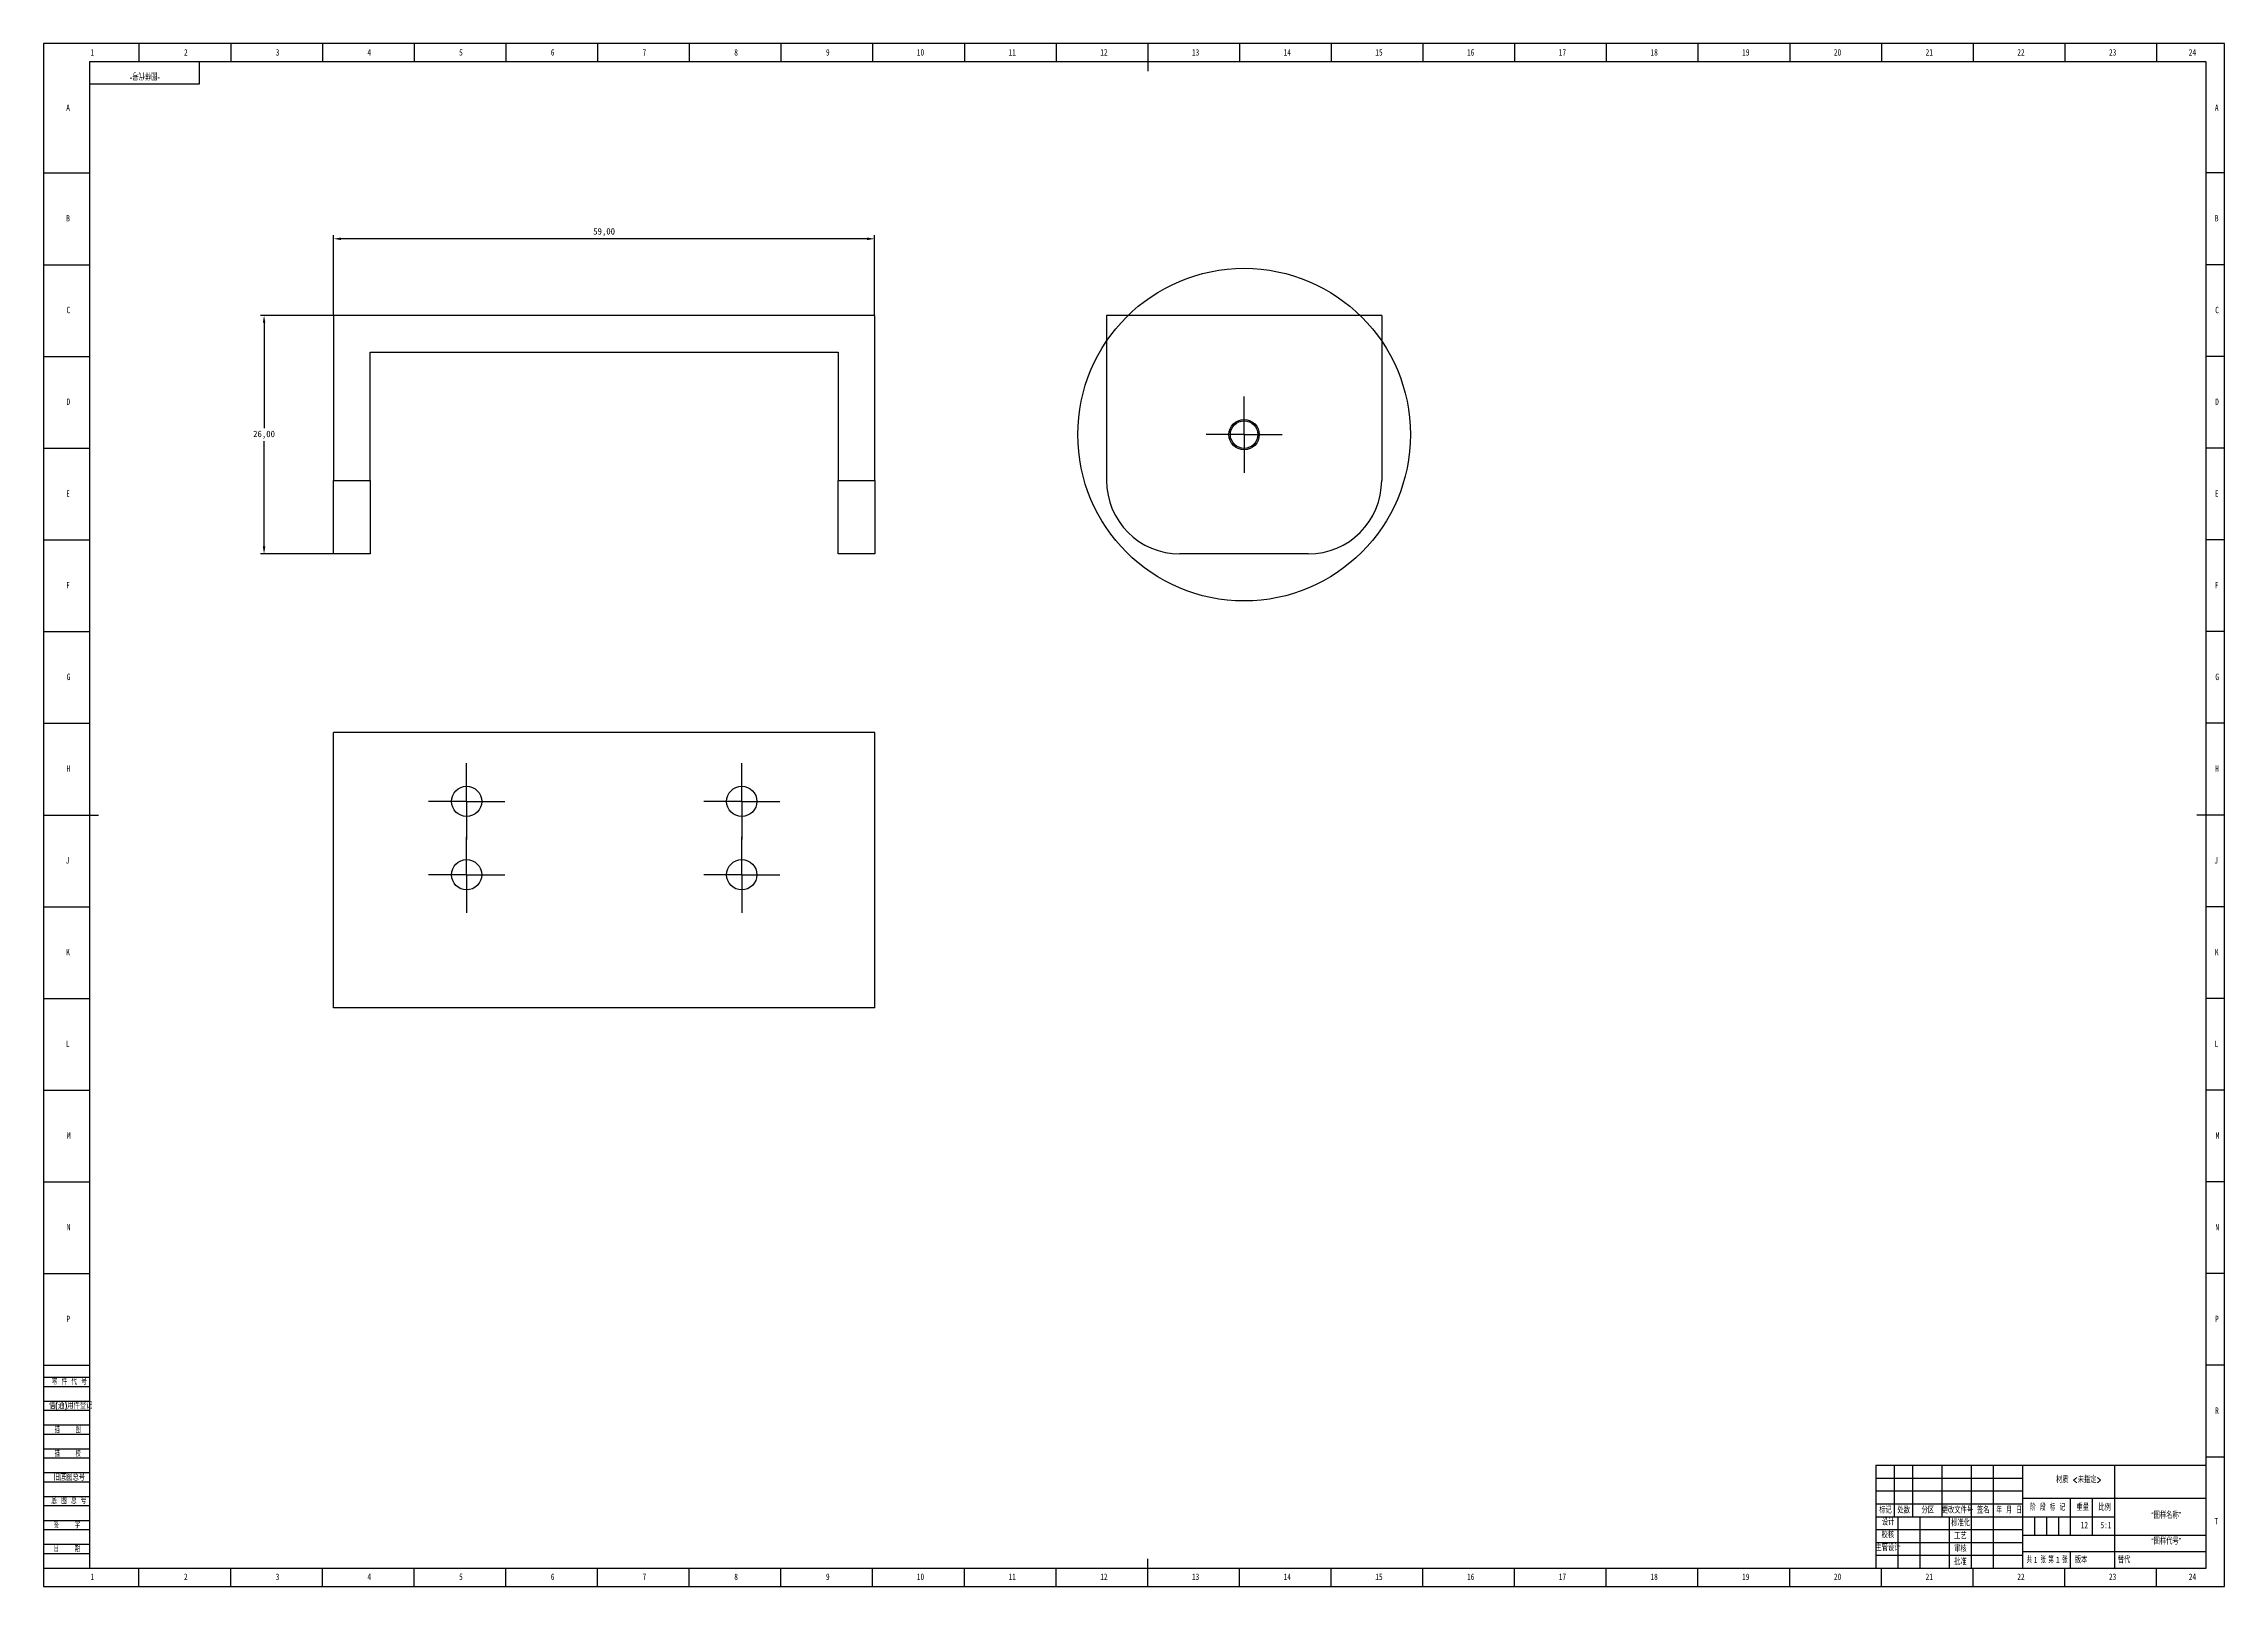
# Model space of a CAD drawing. Header units: millimetres. Extents: x 0 to 1189, y 0 to 841.
import ezdxf

# ---------------------------------------------------------------- set-up
doc = ezdxf.new("R2010")
doc.units = ezdxf.units.MM
doc.header["$PDSIZE"] = -1
for name, color, linetype in [('10', 7, 'Continuous'), ('5', 7, 'Continuous'), ('9', 7, 'Continuous'), ('SLD-0', 7, 'Continuous')]:
    doc.layers.add(name, color=color, linetype=linetype)
doc.layers.add('文字层', color=3, linetype='Continuous', lineweight=25)
doc.styles.add('SLDTEXTSTYLE0', font='TXT', dxfattribs={"width": 0.7, "bigfont": 'bigfont'})
doc.styles.add('SLDTEXTSTYLE1', font='TXT', dxfattribs={"width": 0.6, "bigfont": 'bigfont'})
doc.styles.add('SLDTEXTSTYLE2', font='TXT', dxfattribs={"width": 0.614286, "bigfont": 'bigfont'})
doc.styles.add('SLDTEXTSTYLE3', font='TXT', dxfattribs={"width": 0.62, "bigfont": 'bigfont'})
doc.styles.add('SLDTEXTSTYLE4', font='TXT', dxfattribs={"width": 0.566667, "bigfont": 'bigfont'})
doc.styles.add('SLDTEXTSTYLE5', font='TXT', dxfattribs={"width": 0.7})
doc.dimstyles.new('ISO-25', dxfattribs={"dimtxt": 2.5, "dimasz": 2.5, "dimexe": 1.25, "dimexo": 0.625, "dimtad": 1, "dimtxsty": 'Standard', "dimcen": 2.5, "dimadec": 0, "dimazin": 0, "dimtfac": 1, "dimtmove": 0, "dimatfit": 3, "dimfxl": 1, "dimarcsym": 0})

# ---------------------------------------------------------------- blocks, each defined once
blk = doc.blocks.new('SW_CENTERMARKSYMBOL_0')
at = {"layer": '10', "color": 0}
for p, q in [((0, 12.5), (0, 20.75)), ((0, 0), (0, 12.5)), ((-12.5, 0), (-20.75, 0)), ((0, 0), (-12.5, 0)), ((0, 0), (0, -12.5)), ((0, 0), (12.5, 0)), ((12.5, 0), (20.75, 0)), ((0, -12.5), (0, -20.75))]:
    blk.add_line(p, q, dxfattribs=at)
blk = doc.blocks.new('SW_CENTERMARKSYMBOL_1')
at = {"layer": '10', "color": 0}
for p, q in [((0, 12.5), (0, 20.75)), ((0, 0), (0, 12.5)), ((-12.5, 0), (-20.75, 0)), ((0, 0), (-12.5, 0)), ((0, 0), (0, -12.5)), ((0, 0), (12.5, 0)), ((12.5, 0), (20.75, 0)), ((0, -12.5), (0, -20.75))]:
    blk.add_line(p, q, dxfattribs=at)
blk = doc.blocks.new('SW_CENTERMARKSYMBOL_2')
at = {"layer": '10', "color": 0}
for p, q in [((0, 12.5), (0, 20.75)), ((0, 0), (0, 12.5)), ((-12.5, 0), (-20.75, 0)), ((0, 0), (-12.5, 0)), ((0, 0), (0, -12.5)), ((0, 0), (12.5, 0)), ((12.5, 0), (20.75, 0)), ((0, -12.5), (0, -20.75))]:
    blk.add_line(p, q, dxfattribs=at)
blk = doc.blocks.new('SW_CENTERMARKSYMBOL_3')
at = {"layer": '10', "color": 0}
for p, q in [((0, 12.5), (0, 20.75)), ((0, 0), (0, 12.5)), ((-12.5, 0), (-20.75, 0)), ((0, 0), (-12.5, 0)), ((0, 0), (0, -12.5)), ((0, 0), (12.5, 0)), ((12.5, 0), (20.75, 0)), ((0, -12.5), (0, -20.75))]:
    blk.add_line(p, q, dxfattribs=at)
blk = doc.blocks.new('SW_CENTERMARKSYMBOL_4')
at = {"layer": '10', "color": 0}
for p, q in [((0, 12.5), (0, 20.75)), ((0, 0), (0, 12.5)), ((-12.5, 0), (-20.75, 0)), ((0, 0), (-12.5, 0)), ((0, 0), (0, -12.5)), ((0, 0), (12.5, 0)), ((12.5, 0), (20.75, 0)), ((0, -12.5), (0, -20.75))]:
    blk.add_line(p, q, dxfattribs=at)
blk = doc.blocks.new('*D6')
at = {"layer": 'Defpoints', "color": 0, "transparency": 16777216}
for p in [(158.1, 734.6), (158.1, 692.8), (453.1, 692.8)]:
    blk.add_point(p, dxfattribs=at)
at = {"layer": '文字层', "color": 0, "lineweight": -2, "transparency": 16777216}
for p, q in [((158.1, 692.8), (158.1, 736.6)), ((449, 734.6), (162.2, 734.6)), ((453.1, 692.8), (453.1, 736.6))]:
    blk.add_line(p, q, dxfattribs=at)
at = {"layer": '文字层', "color": 0, "transparency": 16777216}
for points in [[(162.2, 735.3), (162.2, 733.9), (158.1, 734.6)], [(449, 735.3), (449, 733.9), (453.1, 734.6)]]:
    blk.add_solid(points, dxfattribs=at)
at = {"layer": '文字层', "color": 0, "transparency": 16777216, "insert": (305.6, 738.2), "char_height": 3.5, "attachment_point": 5}
blk.add_mtext('59,00', dxfattribs=at)
blk = doc.blocks.new('*D7')
at = {"layer": 'Defpoints', "color": 0, "transparency": 16777216}
for p in [(158.1, 692.8), (120.2, 562.8), (158.1, 562.8)]:
    blk.add_point(p, dxfattribs=at)
at = {"layer": '文字层', "color": 0, "lineweight": -2, "transparency": 16777216}
for p, q in [((158.1, 692.8), (118.2, 692.8)), ((120.2, 688.8), (120.2, 631.4)), ((120.2, 566.9), (120.2, 624.3)), ((158.1, 562.8), (118.2, 562.8))]:
    blk.add_line(p, q, dxfattribs=at)
at = {"layer": '文字层', "color": 0, "transparency": 16777216}
for points in [[(119.5, 688.8), (120.9, 688.8), (120.2, 692.8)], [(119.5, 566.9), (120.9, 566.9), (120.2, 562.8)]]:
    blk.add_solid(points, dxfattribs=at)
at = {"layer": '文字层', "color": 0, "transparency": 16777216, "insert": (120.2, 627.8), "char_height": 3.5, "attachment_point": 5}
blk.add_mtext('26,00', dxfattribs=at)

msp = doc.modelspace()

# ---------------------------------------------------------------- linework, layer by layer
at = {"color": 7, "linetype": 'Continuous', "lineweight": 25}
for p, q in [((158.128, 692.847), (158.128, 602.847)), ((453.128, 692.847), (158.128, 692.847)), ((453.128, 602.847), (453.128, 692.847)), ((729.542, 692.847), (579.542, 692.847)), ((579.542, 692.847), (579.542, 602.847)), ((729.542, 692.847), (729.542, 602.847)), ((178.128, 672.847), (433.128, 672.847)), ((178.128, 602.847), (178.128, 672.847)), ((433.128, 672.847), (433.128, 602.847)), ((158.128, 602.847), (178.128, 602.847)), ((158.128, 562.847), (158.128, 602.847)), ((178.128, 602.847), (178.128, 562.847)), ((433.128, 602.847), (453.128, 602.847)), ((433.128, 562.847), (433.128, 602.847)), ((453.128, 602.847), (453.128, 562.847)), ((178.128, 562.847), (158.128, 562.847)), ((453.128, 562.847), (433.128, 562.847)), ((689.542, 562.847), (619.542, 562.847)), ((158.128, 315.42), (158.128, 465.42)), ((453.128, 465.42), (158.128, 465.42)), ((453.128, 315.42), (453.128, 465.42)), ((453.128, 315.42), (158.128, 315.42))]:
    msp.add_line(p, q, dxfattribs=at)
for centre, radius in [((654.542, 627.847), 8.25), ((654.542, 627.847), 7.5), ((230.628, 427.92), 8.25), ((380.628, 427.92), 8.25), ((230.628, 387.92), 8.25), ((380.628, 387.92), 8.25)]:
    msp.add_circle(centre, radius, dxfattribs=at)
for centre, start, end in [((619.542, 602.847), 180, 270), ((689.542, 602.847), 270, 0)]:
    msp.add_arc(centre, 40, start, end, dxfattribs=at)
at = {"layer": '5', "color": 7}
for p, q in [((1189, 841), (0, 841)), ((0, 841), (0, 0)), ((1189, 0), (1189, 841)), ((0, 114), (25, 114)), ((0, 109), (25, 109)), ((0, 101), (25, 101)), ((0, 96), (25, 96)), ((0, 88), (25, 88)), ((0, 83), (25, 83)), ((0, 75), (25, 75)), ((0, 70), (25, 70)), ((0, 62), (25, 62)), ((0, 57), (25, 57)), ((0, 49), (25, 49)), ((999, 59), (1079, 59)), ((999, 52), (1079, 52)), ((0, 44), (25, 44)), ((0, 36), (25, 36)), ((1085.5, 38), (1085.5, 28)), ((1092, 38), (1092, 28)), ((1098.5, 38), (1098.5, 28)), ((0, 31), (25, 31)), ((0, 23), (25, 23)), ((0, 18), (25, 18)), ((0, 0), (1189, 0))]:
    msp.add_line(p, q, dxfattribs=at)
at = {"layer": '5'}
for p, q in [((52, 841), (52, 831.05)), ((102, 841), (102, 831.05)), ((152, 841), (152, 831.05)), ((202, 841), (202, 831.05)), ((252, 841), (252, 831.05)), ((302, 841), (302, 831.05)), ((352, 841), (352, 831.05)), ((402, 841), (402, 831.05)), ((452, 841), (452, 831.05)), ((502, 841), (502, 831.05)), ((552, 841), (552, 831.05)), ((652, 841), (652, 831.05)), ((702, 841), (702, 831.05)), ((752, 841), (752, 831.05)), ((802, 841), (802, 831.05)), ((852, 841), (852, 831.05)), ((902, 841), (902, 831.05)), ((952, 841), (952, 831.05)), ((1002, 841), (1002, 831.05)), ((1052, 841), (1052, 831.05)), ((1102, 841), (1102, 831.05)), ((1152, 841), (1152, 831.05)), ((0, 770.5), (25, 770.5)), ((1189, 770.5), (1179, 770.5)), ((0, 720.5), (25, 720.5)), ((1189, 720.5), (1179, 720.5)), ((0, 670.5), (25, 670.5)), ((1189, 670.5), (1179, 670.5)), ((0, 620.5), (25, 620.5)), ((1189, 620.5), (1179, 620.5)), ((0, 570.5), (25, 570.5)), ((1189, 570.5), (1179, 570.5)), ((0, 520.5), (25, 520.5)), ((1189, 520.5), (1179, 520.5)), ((0, 470.5), (25, 470.5)), ((1189, 470.5), (1179, 470.5)), ((0, 370.5), (25, 370.5)), ((1189, 370.5), (1179, 370.5)), ((0, 320.5), (25, 320.5)), ((1189, 320.5), (1179, 320.5)), ((0, 270.5), (25, 270.5)), ((1189, 270.5), (1179, 270.5)), ((0, 220.5), (25, 220.5)), ((1189, 220.5), (1179, 220.5)), ((0, 170.5), (25, 170.5)), ((1189, 170.5), (1179, 170.5)), ((0, 120.5), (25, 120.5)), ((1189, 120.5), (1179, 120.5)), ((1189, 70.5), (1179, 70.5)), ((52, 0), (52, 10)), ((102, 0), (102, 10)), ((152, 0), (152, 10)), ((202, 0), (202, 10)), ((252, 0), (252, 10)), ((302, 0), (302, 10)), ((352, 0), (352, 10)), ((402, 0), (402, 10)), ((452, 0), (452, 10)), ((502, 0), (502, 10)), ((552, 0), (552, 10)), ((652, 0), (652, 10)), ((702, 0), (702, 10)), ((752, 0), (752, 10)), ((802, 0), (802, 10)), ((852, 0), (852, 10)), ((902, 0), (902, 10)), ((952, 0), (952, 10)), ((1002, 0), (1002, 10)), ((1052, 0), (1052, 10)), ((1102, 0), (1102, 10)), ((1152, 0), (1152, 10))]:
    msp.add_line(p, q, dxfattribs=at)
at = {"layer": '5', "lineweight": 25}
for p, q in [((602, 841), (602, 826)), ((0, 420.5), (30, 420.5)), ((1189, 420.5), (1174, 420.5)), ((602, 0), (602, 15)), ((1105, 18.982), (1105, 10))]:
    msp.add_line(p, q, dxfattribs=at)
at = {"layer": '5', "color": 7, "lineweight": 25}
for p, q in [((1179, 831.05), (25, 831.05)), ((25, 831.05), (25, 10)), ((85, 819), (85, 831)), ((1179, 10), (1179, 831.05)), ((25, 819), (85, 819)), ((999, 66), (1179, 66)), ((999, 66), (999, 10)), ((1009, 66), (1009, 38)), ((1019, 66), (1019, 38)), ((1035, 66), (1035, 38)), ((1051, 66), (1051, 10)), ((1063, 66), (1063, 10)), ((1079, 66), (1079, 10)), ((1129, 66), (1129, 38)), ((1079, 48), (1179, 48)), ((1105, 48), (1105, 28)), ((1117, 48), (1117, 28)), ((999, 45), (1079, 45)), ((999, 38), (1129, 38)), ((1011, 38), (1011, 10)), ((1023, 38), (1023, 10)), ((1039, 38), (1039, 10)), ((1129, 38), (1129, 10)), ((999, 31), (1079, 31)), ((999, 24), (1079, 24)), ((1079, 28), (1179, 28)), ((999, 17), (1079, 17)), ((1079.006, 18.982), (1179, 18.982)), ((0, 10), (1179, 10))]:
    msp.add_line(p, q, dxfattribs=at)
at = {"layer": '文字层'}
msp.add_circle((654.542, 627.847), 90.678, dxfattribs=at)

# ---------------------------------------------------------------- block references
at = {"layer": '10'}
for name, p in [('SW_CENTERMARKSYMBOL_0', (654.542, 627.847)), ('SW_CENTERMARKSYMBOL_2', (230.628, 427.92)), ('SW_CENTERMARKSYMBOL_1', (380.628, 427.92)), ('SW_CENTERMARKSYMBOL_3', (230.628, 387.92)), ('SW_CENTERMARKSYMBOL_4', (380.628, 387.92))]:
    msp.add_blockref(name, p, dxfattribs=at)

# ---------------------------------------------------------------- texts
at = {"layer": '10', "char_height": 3.5}
for s, insert, attachment_point, style in [('1', (26.544, 837.984), 2, 'SLDTEXTSTYLE5'), ('2', (77.544, 837.984), 2, 'SLDTEXTSTYLE5'), ('3', (127.544, 837.984), 2, 'SLDTEXTSTYLE5'), ('4', (177.544, 837.984), 2, 'SLDTEXTSTYLE5'), ('5', (227.544, 837.984), 2, 'SLDTEXTSTYLE5'), ('6', (277.547, 837.984), 2, 'SLDTEXTSTYLE5'), ('7', (327.547, 837.984), 2, 'SLDTEXTSTYLE5'), ('8', (377.547, 837.984), 2, 'SLDTEXTSTYLE5'), ('9', (427.547, 837.984), 2, 'SLDTEXTSTYLE5'), ('10', (478.089, 837.984), 2, 'SLDTEXTSTYLE5'), ('11', (528.089, 837.984), 2, 'SLDTEXTSTYLE5'), ('12', (578.089, 837.984), 2, 'SLDTEXTSTYLE5'), ('13', (628.089, 837.984), 2, 'SLDTEXTSTYLE5'), ('14', (678.089, 837.984), 2, 'SLDTEXTSTYLE5'), ('15', (728.089, 837.984), 2, 'SLDTEXTSTYLE5'), ('16', (778.091, 837.984), 2, 'SLDTEXTSTYLE5'), ('17', (828.091, 837.984), 2, 'SLDTEXTSTYLE5'), ('18', (878.091, 837.984), 2, 'SLDTEXTSTYLE5'), ('19', (928.091, 837.984), 2, 'SLDTEXTSTYLE5'), ('20', (978.089, 837.984), 2, 'SLDTEXTSTYLE5'), ('21', (1028.089, 837.984), 2, 'SLDTEXTSTYLE5'), ('22', (1078.089, 837.984), 2, 'SLDTEXTSTYLE5'), ('23', (1128.089, 837.984), 2, 'SLDTEXTSTYLE5'), ('24', (1171.589, 837.984), 2, 'SLDTEXTSTYLE5'), ('A', (13.32, 807.79), 2, 'SLDTEXTSTYLE5'), ('A', (1184.82, 807.79), 2, 'SLDTEXTSTYLE5'), ('B', (13.32, 747.54), 2, 'SLDTEXTSTYLE5'), ('B', (1184.82, 747.54), 2, 'SLDTEXTSTYLE5'), ('C', (13.482, 697.54), 2, 'SLDTEXTSTYLE5'), ('C', (1184.982, 697.54), 2, 'SLDTEXTSTYLE5'), ('D', (13.484, 647.54), 2, 'SLDTEXTSTYLE5'), ('D', (1184.984, 647.54), 2, 'SLDTEXTSTYLE5'), ('E', (13.318, 597.54), 2, 'SLDTEXTSTYLE5'), ('E', (1184.818, 597.54), 2, 'SLDTEXTSTYLE5'), ('F', (13.279, 547.54), 2, 'SLDTEXTSTYLE5'), ('F', (1184.779, 547.54), 2, 'SLDTEXTSTYLE5'), ('G', (13.594, 497.54), 2, 'SLDTEXTSTYLE5'), ('G', (1185.094, 497.54), 2, 'SLDTEXTSTYLE5'), ('H', (13.484, 447.54), 2, 'SLDTEXTSTYLE5'), ('H', (1184.984, 447.54), 2, 'SLDTEXTSTYLE5'), ('J', (13.015, 397.54), 2, 'SLDTEXTSTYLE5'), ('J', (1184.515, 397.54), 2, 'SLDTEXTSTYLE5'), ('K', (13.32, 347.54), 2, 'SLDTEXTSTYLE5'), ('K', (1184.82, 347.54), 2, 'SLDTEXTSTYLE5'), ('L', (13.181, 297.54), 2, 'SLDTEXTSTYLE5'), ('L', (1184.681, 297.54), 2, 'SLDTEXTSTYLE5'), ('M', (13.707, 247.54), 2, 'SLDTEXTSTYLE5'), ('M', (1185.207, 247.54), 2, 'SLDTEXTSTYLE5'), ('N', (13.603, 197.54), 2, 'SLDTEXTSTYLE5'), ('N', (1185.103, 197.54), 2, 'SLDTEXTSTYLE5'), ('P', (13.444, 147.54), 2, 'SLDTEXTSTYLE5'), ('P', (1184.944, 147.54), 2, 'SLDTEXTSTYLE5'), ('R', (1184.984, 97.54), 2, 'SLDTEXTSTYLE5'), ('材质 <未指定>', (1109.585, 59.858), 2, 'SLDTEXTSTYLE0'), ('“图样名称”', (1157.279, 40.511), 2, 'SLDTEXTSTYLE0'), ('T', (1184.656, 37.234), 2, 'SLDTEXTSTYLE5'), ('校核', (1005.494, 29.857), 2, 'SLDTEXTSTYLE0'), ('12', (1112.664, 35.158), 2, 'SLDTEXTSTYLE5'), ('“图样代号”', (1157.281, 26.366), 2, 'SLDTEXTSTYLE0'), ('主管设计', (1005.562, 22.83), 2, 'SLDTEXTSTYLE0'), ('1', (1085.11, 16.188), 1, 'SLDTEXTSTYLE5'), ('1', (1097.135, 16.188), 1, 'SLDTEXTSTYLE5'), ('1', (26.544, 6.984), 2, 'SLDTEXTSTYLE5'), ('2', (77.544, 6.984), 2, 'SLDTEXTSTYLE5'), ('3', (127.544, 6.984), 2, 'SLDTEXTSTYLE5'), ('4', (177.544, 6.984), 2, 'SLDTEXTSTYLE5'), ('5', (227.544, 6.984), 2, 'SLDTEXTSTYLE5'), ('6', (277.547, 6.984), 2, 'SLDTEXTSTYLE5'), ('7', (327.547, 6.984), 2, 'SLDTEXTSTYLE5'), ('8', (377.547, 6.984), 2, 'SLDTEXTSTYLE5'), ('9', (427.547, 6.984), 2, 'SLDTEXTSTYLE5'), ('10', (478.089, 6.984), 2, 'SLDTEXTSTYLE5'), ('11', (528.089, 6.984), 2, 'SLDTEXTSTYLE5'), ('12', (578.089, 6.984), 2, 'SLDTEXTSTYLE5'), ('13', (628.089, 6.984), 2, 'SLDTEXTSTYLE5'), ('14', (678.089, 6.984), 2, 'SLDTEXTSTYLE5'), ('15', (728.089, 6.984), 2, 'SLDTEXTSTYLE5'), ('16', (778.091, 6.984), 2, 'SLDTEXTSTYLE5'), ('17', (828.091, 6.984), 2, 'SLDTEXTSTYLE5'), ('18', (878.091, 6.984), 2, 'SLDTEXTSTYLE5'), ('19', (928.091, 6.984), 2, 'SLDTEXTSTYLE5'), ('20', (978.089, 6.984), 2, 'SLDTEXTSTYLE5'), ('21', (1028.089, 6.984), 2, 'SLDTEXTSTYLE5'), ('22', (1078.089, 6.984), 2, 'SLDTEXTSTYLE5'), ('23', (1128.089, 6.984), 2, 'SLDTEXTSTYLE5'), ('24', (1171.589, 6.984), 2, 'SLDTEXTSTYLE5')]:
    msp.add_mtext(s, dxfattribs=dict(at, insert=insert, attachment_point=attachment_point, style=style))
at = {"layer": '10', "color": 7, "insert": (1110.844, 16.188), "char_height": 3.5, "attachment_point": 2, "style": 'SLDTEXTSTYLE0'}
msp.add_mtext('版本', dxfattribs=at)
at = {"layer": '9', "color": 7, "char_height": 3.5}
for s, insert, attachment_point, style in [('零 件 代 号', (4.482, 113.36), 1, 'SLDTEXTSTYLE2'), ('借(通)用件登记', (2.933, 100.276), 1, 'SLDTEXTSTYLE0'), ('描    图', (13.129, 87.176), 2, 'SLDTEXTSTYLE4'), ('描    校', (13.129, 74.137), 2, 'SLDTEXTSTYLE4'), ('旧底图总号', (5.459, 61.201), 1, 'SLDTEXTSTYLE0'), ('底 图 总 号', (4.212, 48.433), 1, 'SLDTEXTSTYLE2'), ('标记', (1004.245, 43.306), 2, 'SLDTEXTSTYLE0'), ('设计', (1005.645, 36.767), 2, 'SLDTEXTSTYLE0'), ('处数', (1014.171, 43.306), 2, 'SLDTEXTSTYLE0'), ('分区', (1027.308, 43.306), 2, 'SLDTEXTSTYLE0'), ('更改文件号', (1043.482, 43.306), 2, 'SLDTEXTSTYLE0'), ('标准化', (1045.185, 36.358), 2, 'SLDTEXTSTYLE0'), ('签名', (1057.537, 43.306), 2, 'SLDTEXTSTYLE0'), ('年 月 日', (1071.61, 43.306), 2, 'SLDTEXTSTYLE3'), ('阶 段 标 记', (1092.651, 44.81), 2, 'SLDTEXTSTYLE2'), ('重量', (1111.794, 44.81), 2, 'SLDTEXTSTYLE0'), ('比例', (1123.679, 44.81), 2, 'SLDTEXTSTYLE0'), ('签    字', (12.691, 35.193), 2, 'SLDTEXTSTYLE4'), ('工艺', (1045.075, 29.23), 2, 'SLDTEXTSTYLE0'), ('日    期', (12.691, 22.233), 2, 'SLDTEXTSTYLE4'), ('批准', (1045.075, 15.216), 2, 'SLDTEXTSTYLE0'), ('审核', (1045.075, 22.249), 2, 'SLDTEXTSTYLE0'), ('共  张', (1086.383, 16.188), 2, 'SLDTEXTSTYLE1'), ('第  张', (1098.274, 16.188), 2, 'SLDTEXTSTYLE1')]:
    msp.add_mtext(s, dxfattribs=dict(at, insert=insert, attachment_point=attachment_point, style=style))
at = {"layer": 'SLD-0', "insert": (55.211, 821.738), "char_height": 3.5, "attachment_point": 2, "rotation": 180, "style": 'SLDTEXTSTYLE0'}
msp.add_mtext('“图样代号”', dxfattribs=at)
at = {"layer": 'SLD-0', "char_height": 3.5}
for s, insert, attachment_point, style in [('5:1', (1124.437, 35.158), 2, 'SLDTEXTSTYLE5'), ('替代', (1130.851, 16.188), 1, 'SLDTEXTSTYLE0')]:
    msp.add_mtext(s, dxfattribs=dict(at, insert=insert, attachment_point=attachment_point, style=style))

# ---------------------------------------------------------------- dimensions: what is measured, and where the dimension line sits
at = {"layer": '文字层'}
dim = msp.add_linear_dim(base=(158.128, 734.615), p1=(453.128, 692.847), p2=(158.128, 692.847), dimstyle='ISO-25', override={"dimtxt": 3.5, "dimasz": 4.08, "dimexe": 2, "dimexo": 0, "dimgap": 1.524, "dimtih": 1, "dimtoh": 1, "dimlfac": 0.2, "dimzin": 0, "dimadec": 2, "dimtzin": 0}, dxfattribs=at)
dim.commit()
dim.dimension.update_dxf_attribs({"geometry": '*D6', "text_midpoint": (305.628, 738.18)})
dim = msp.add_linear_dim(base=(120.22, 562.847), p1=(158.128, 692.847), p2=(158.128, 562.847), angle=90, dimstyle='ISO-25', override={"dimtxt": 3.5, "dimasz": 4.08, "dimexe": 2, "dimexo": 0, "dimgap": 1.524, "dimtih": 1, "dimtoh": 1, "dimlfac": 0.2, "dimzin": 0, "dimadec": 2, "dimtzin": 0}, dxfattribs=at)
dim.commit()
dim.dimension.update_dxf_attribs({"geometry": '*D7', "text_midpoint": (120.22, 627.847)})

doc.saveas('drawing.dxf')
